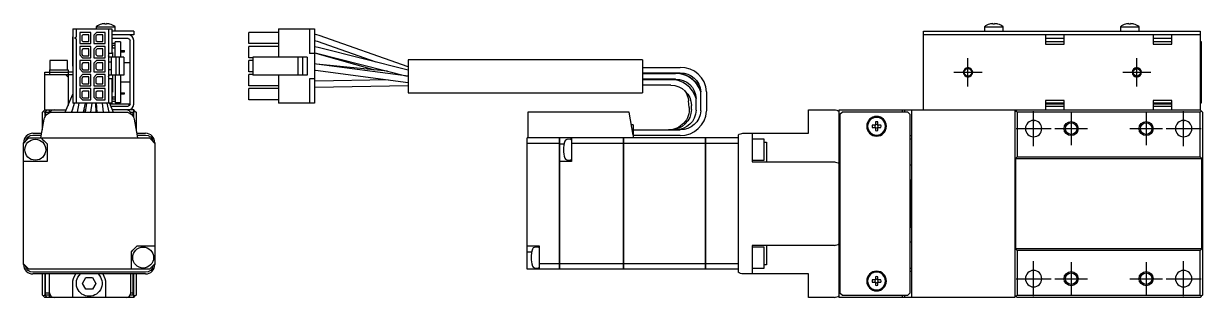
# Model space of a CAD drawing. Extents: x 0 to 526, y -8 to 181.
# Drawn here: x 275 to 526.5, y 64.2 to 122.6 of the extents above; entities that cross this region are included whole.
import ezdxf

# ---------------------------------------------------------------- set-up
doc = ezdxf.new("R2010")
doc.units = 0
doc.header["$LTSCALE"] = 0.5
doc.linetypes.add('CENTER', pattern=[50.8, 31.75, -6.35, 6.35, -6.35])
for name, color, linetype in [('MSM_CENTER', 1, 'CENTER'), ('MSM_CONTINUOUS', 7, 'CONTINUOUS'), ('MSM_NARROW', 5, 'CONTINUOUS')]:
    doc.layers.add(name, color=color, linetype=linetype)

msp = doc.modelspace()

# ---------------------------------------------------------------- linework, layer by layer
at = {"layer": 'MSM_CENTER'}
for p, q in [((476.46, 109.24), (476.46, 115.24)), ((512.46, 109.24), (512.46, 115.24)), ((473.46, 112.24), (479.46, 112.24)), ((509.46, 112.24), (515.46, 112.24)), ((490.46, 96.49), (490.46, 103.99)), ((498.46, 103.74), (498.46, 96.74)), ((514.46, 103.74), (514.46, 96.74)), ((522.46, 96.49), (522.46, 103.99)), ((486.71, 100.24), (494.21, 100.24)), ((494.96, 100.24), (501.96, 100.24)), ((510.96, 100.24), (517.96, 100.24)), ((518.71, 100.24), (526.21, 100.24)), ((490.46, 64.49), (490.46, 71.99)), ((498.46, 71.74), (498.46, 64.74)), ((514.46, 71.74), (514.46, 64.74)), ((522.46, 64.49), (522.46, 71.99)), ((486.71, 68.24), (494.21, 68.24)), ((494.96, 68.24), (501.96, 68.24)), ((510.96, 68.24), (517.96, 68.24)), ((518.71, 68.24), (526.21, 68.24))]:
    msp.add_line(p, q, dxfattribs=at)
at = {"layer": 'MSM_CONTINUOUS'}
for p, q in [((285.55, 121.49), (285.55, 105.64)), ((285.55, 121.49), (293.83, 121.49)), ((286.26, 121.49), (286.26, 119.71)), ((286.99, 120.76), (286.99, 118.36)), ((289.39, 120.76), (286.99, 120.76)), ((289.39, 118.36), (289.39, 120.76)), ((290.59, 120.76), (289.99, 120.16)), ((290.52, 121.94), (294.52, 121.94)), ((290.52, 121.94), (290.52, 121.49)), ((292.39, 120.76), (290.59, 120.76)), ((291.63, 122.51), (291.63, 122.52)), ((292.34, 122.51), (292.34, 122.63)), ((292.7, 122.51), (292.34, 122.51)), ((292.39, 118.36), (292.39, 120.76)), ((292.7, 122.63), (292.7, 122.51)), ((293.12, 121.49), (293.12, 105.64)), ((293.41, 122.52), (293.41, 122.51)), ((293.83, 121.49), (293.83, 116.29)), ((298.52, 121.04), (293.83, 121.04)), ((294.52, 121.04), (294.52, 121.94)), ((298.52, 121.04), (298.52, 120.24)), ((329.41, 120.76), (323.06, 120.76)), ((323.06, 118.36), (323.06, 120.76)), ((329.41, 121.49), (329.41, 115.49)), ((329.41, 121.49), (337.06, 121.49)), ((336.04, 121.49), (336.04, 116.29)), ((337.06, 121.49), (337.06, 105.64)), ((466.96, 121.04), (525.96, 121.04)), ((466.96, 104.24), (466.96, 121.04)), ((479.96, 121.94), (483.96, 121.94)), ((479.96, 121.94), (479.96, 121.04)), ((481.08, 122.51), (481.08, 122.52)), ((481.78, 122.51), (481.78, 122.63)), ((482.14, 122.51), (481.78, 122.51)), ((482.14, 122.63), (482.14, 122.51)), ((482.85, 122.52), (482.85, 122.51)), ((483.96, 121.04), (483.96, 121.94)), ((508.96, 121.94), (512.96, 121.94)), ((508.96, 121.94), (508.96, 121.04)), ((510.08, 122.51), (510.08, 122.52)), ((510.78, 122.51), (510.78, 122.63)), ((511.14, 122.51), (510.78, 122.51)), ((511.14, 122.63), (511.14, 122.51)), ((511.85, 122.52), (511.85, 122.51)), ((512.96, 121.04), (512.96, 121.94)), ((525.96, 121.04), (525.96, 104.24)), ((285.52, 113.54), (285.52, 119.84)), ((286.16, 119.71), (286.26, 119.71)), ((286.26, 119.41), (286.16, 119.41)), ((286.26, 119.41), (286.26, 105.64)), ((286.99, 118.36), (289.39, 118.36)), ((287.69, 120.25), (287.44, 120)), ((287.44, 120), (287.44, 119.03)), ((287.44, 119.03), (287.69, 118.78)), ((288.94, 120.25), (287.69, 120.25)), ((287.69, 118.78), (288.94, 118.78)), ((288.94, 118.78), (288.94, 120.25)), ((289.99, 120.16), (289.99, 118.36)), ((289.99, 118.36), (292.39, 118.36)), ((290.69, 120.25), (290.44, 120)), ((290.44, 120), (290.44, 119.03)), ((290.44, 119.03), (290.69, 118.78)), ((291.94, 120.25), (290.69, 120.25)), ((290.69, 118.78), (291.94, 118.78)), ((291.94, 118.78), (291.94, 120.25)), ((298.52, 120.24), (293.83, 120.24)), ((297.32, 119.44), (293.83, 119.44)), ((293.83, 118.49), (294.52, 118.49)), ((294.52, 115.49), (294.52, 118.74)), ((295.72, 118.74), (294.52, 118.74)), ((295.72, 118.74), (295.72, 115.49)), ((297.72, 105.44), (297.72, 119.04)), ((298.52, 105.44), (298.52, 119.04)), ((329.41, 118.36), (323.06, 118.36)), ((338.1, 120.12), (337.06, 120.38)), ((338.1, 120.12), (337.06, 120.38)), ((337.06, 119.06), (337.67, 118.89)), ((337.66, 118.89), (350.14, 114.46)), ((357.06, 113.38), (338.1, 120.12)), ((525.96, 120.24), (466.96, 120.24)), ((492.96, 120.24), (492.96, 118.24)), ((496.96, 119.44), (492.96, 119.44)), ((496.96, 118.74), (492.96, 118.74)), ((492.96, 118.24), (496.96, 118.24)), ((496.96, 118.24), (496.96, 120.24)), ((515.96, 120.24), (515.96, 118.24)), ((519.96, 119.44), (515.96, 119.44)), ((519.96, 118.74), (515.96, 118.74)), ((515.96, 118.24), (519.96, 118.24)), ((519.96, 118.24), (519.96, 120.24)), ((526.26, 118.74), (525.96, 118.74)), ((526.26, 105.74), (526.26, 118.74)), ((289.39, 117.76), (286.99, 117.76)), ((286.99, 117.76), (286.99, 115.96)), ((286.99, 115.96), (287.59, 115.36)), ((287.69, 117.25), (287.44, 117)), ((287.44, 117), (287.44, 116.03)), ((287.44, 116.03), (287.69, 115.78)), ((288.94, 117.25), (287.69, 117.25)), ((287.69, 115.78), (288.94, 115.78)), ((288.94, 115.78), (288.94, 117.25)), ((289.39, 115.36), (289.39, 117.76)), ((290.59, 117.76), (289.99, 117.16)), ((289.99, 117.16), (289.99, 115.36)), ((290.69, 117.25), (290.44, 117)), ((290.44, 117), (290.44, 116.03)), ((290.44, 116.03), (290.69, 115.78)), ((292.39, 117.76), (290.59, 117.76)), ((291.94, 117.25), (290.69, 117.25)), ((290.69, 115.78), (291.94, 115.78)), ((291.94, 115.78), (291.94, 117.25)), ((292.39, 115.36), (292.39, 117.76)), ((293.83, 116.29), (293.12, 116.29)), ((293.83, 117.49), (294.52, 117.49)), ((293.83, 116.49), (294.02, 116.49)), ((294.52, 117.95), (293.97, 117.95)), ((293.97, 117.49), (293.97, 117.95)), ((294.02, 116.49), (294.02, 115.49)), ((295.72, 116.87), (296.52, 116.87)), ((295.72, 116.62), (296.52, 116.62)), ((296.52, 116.62), (296.52, 116.87)), ((323.06, 115.36), (323.06, 117.76)), ((329.41, 117.76), (323.06, 117.76)), ((337.06, 116.29), (336.04, 116.29)), ((337.83, 117.57), (337.06, 117.71)), ((337.06, 116.4), (337.51, 116.31)), ((337.06, 116.39), (337.56, 116.28)), ((337.51, 116.31), (356.85, 111.43)), ((337.56, 116.28), (349.88, 112.77)), ((357.06, 112.71), (337.83, 117.57)), ((284.42, 114.74), (280.62, 114.74)), ((280.62, 114.74), (280.62, 112.74)), ((284.42, 112.74), (284.42, 114.74)), ((285.55, 113.54), (285.52, 113.54)), ((289.39, 114.76), (286.99, 114.76)), ((286.99, 114.76), (286.99, 112.96)), ((287.69, 114.25), (287.44, 114)), ((287.44, 114), (287.44, 113.03)), ((287.59, 115.36), (289.39, 115.36)), ((288.94, 114.25), (287.69, 114.25)), ((288.94, 112.78), (288.94, 114.25)), ((289.39, 112.36), (289.39, 114.76)), ((289.99, 115.36), (292.39, 115.36)), ((290.59, 114.76), (289.99, 114.16)), ((289.99, 114.16), (289.99, 112.36)), ((290.69, 114.25), (290.44, 114)), ((290.44, 114), (290.44, 113.03)), ((292.39, 114.76), (290.59, 114.76)), ((291.94, 114.25), (290.69, 114.25)), ((291.94, 112.78), (291.94, 114.25)), ((292.39, 112.36), (292.39, 114.76)), ((293.68, 114.39), (293.12, 114.39)), ((296.4, 115.49), (293.37, 115.49)), ((293.68, 115.49), (293.68, 111.63)), ((294.68, 115.49), (294.68, 111.63)), ((295.38, 115.49), (295.38, 111.63)), ((296.4, 115.49), (296.4, 111.63)), ((297.72, 114.24), (296.4, 114.24)), ((323.95, 115.36), (323.06, 115.36)), ((323.95, 114.76), (323.06, 114.76)), ((323.06, 112.36), (323.06, 114.76)), ((323.95, 115.49), (323.95, 111.63)), ((335.51, 115.49), (323.95, 115.49)), ((333.49, 115.49), (333.49, 111.63)), ((334.51, 115.49), (334.51, 111.63)), ((335.51, 115.49), (335.51, 111.63)), ((337.47, 114.01), (337.06, 114.04)), ((337.48, 114), (337.06, 114.03)), ((352.65, 112.49), (337.47, 114.01)), ((357.06, 111.4), (337.48, 114)), ((357.06, 114.89), (357.06, 107.89)), ((407.06, 114.89), (357.06, 114.89)), ((407.06, 114.89), (407.06, 107.89)), ((407.06, 113.29), (415.06, 113.29)), ((279.52, 104.24), (279.52, 112.24)), ((279.52, 112.24), (280.52, 112.24)), ((285.55, 111.74), (279.52, 111.74)), ((280.52, 112.74), (284.52, 112.74)), ((280.52, 112.74), (280.52, 111.74)), ((280.52, 112.24), (284.52, 112.24)), ((284.02, 111.74), (284.52, 111.24)), ((284.52, 112.74), (284.52, 105.17)), ((285.55, 112.24), (284.52, 112.24)), ((286.99, 112.96), (287.59, 112.36)), ((286.99, 111.16), (287.59, 111.76)), ((286.99, 111.16), (286.99, 109.36)), ((287.44, 113.03), (287.69, 112.78)), ((287.69, 111.25), (287.44, 111)), ((287.44, 111), (287.44, 110.03)), ((287.59, 112.36), (289.39, 112.36)), ((289.39, 111.76), (287.59, 111.76)), ((287.69, 112.78), (288.94, 112.78)), ((288.94, 111.25), (287.69, 111.25)), ((288.94, 109.78), (288.94, 111.25)), ((289.39, 109.36), (289.39, 111.76)), ((289.99, 112.36), (292.39, 112.36)), ((290.59, 111.76), (289.99, 111.16)), ((289.99, 111.16), (289.99, 109.36)), ((290.44, 113.03), (290.69, 112.78)), ((290.69, 111.25), (290.44, 111)), ((290.44, 111), (290.44, 110.03)), ((292.39, 111.76), (290.59, 111.76)), ((290.69, 112.78), (291.94, 112.78)), ((291.94, 111.25), (290.69, 111.25)), ((291.94, 109.78), (291.94, 111.25)), ((292.39, 109.36), (292.39, 111.76)), ((293.68, 112.74), (293.12, 112.74)), ((293.83, 110.83), (293.12, 110.83)), ((296.4, 111.63), (293.37, 111.63)), ((293.83, 110.83), (293.83, 105.64)), ((294.02, 111.63), (294.02, 107.99)), ((294.52, 111.63), (294.52, 105.74)), ((295.72, 111.63), (295.72, 105.74)), ((323.95, 112.36), (323.06, 112.36)), ((323.06, 109.36), (323.06, 111.76)), ((323.95, 111.76), (323.06, 111.76)), ((335.51, 111.63), (323.95, 111.63)), ((329.41, 111.63), (329.41, 105.64)), ((337.06, 110.83), (336.04, 110.83)), ((336.04, 110.83), (336.04, 105.64)), ((337.06, 112.73), (337.31, 112.71)), ((352.76, 110.66), (337.21, 110.35)), ((337.31, 112.71), (357.06, 110.09)), ((415.06, 112.09), (407.06, 112.09)), ((407.06, 111.99), (414.06, 111.99)), ((414.06, 110.79), (407.06, 110.79)), ((407.06, 110.69), (414.06, 110.69)), ((414.78, 110.64), (413.56, 110.79)), ((414.06, 110.69), (414.78, 110.64)), ((414.78, 110.64), (414.8, 110.64)), ((414.8, 110.64), (414.78, 110.64)), ((286.99, 109.36), (289.39, 109.36)), ((289.39, 108.76), (286.99, 108.76)), ((286.99, 108.76), (286.99, 106.96)), ((287.44, 110.03), (287.69, 109.78)), ((287.69, 108.25), (287.44, 108)), ((287.69, 109.78), (288.94, 109.78)), ((288.94, 108.25), (287.69, 108.25)), ((288.94, 106.78), (288.94, 108.25)), ((289.39, 106.36), (289.39, 108.76)), ((289.99, 109.36), (292.39, 109.36)), ((289.99, 108.76), (289.99, 106.96)), ((292.39, 108.76), (289.99, 108.76)), ((290.44, 110.03), (290.69, 109.78)), ((290.69, 108.25), (290.44, 108)), ((290.69, 109.78), (291.94, 109.78)), ((291.94, 108.25), (290.69, 108.25)), ((291.94, 106.78), (291.94, 108.25)), ((292.39, 106.36), (292.39, 108.76)), ((295.72, 110.24), (297.72, 110.24)), ((329.41, 109.36), (323.06, 109.36)), ((323.06, 106.36), (323.06, 108.76)), ((329.41, 108.76), (323.06, 108.76)), ((337.21, 110.35), (337.06, 110.35)), ((337.06, 109.04), (337.17, 109.05)), ((337.06, 109.05), (337.24, 109.05)), ((337.17, 109.05), (357.06, 109.44)), ((413.06, 109.49), (407.06, 109.49)), ((283.92, 103.74), (285.55, 107.59)), ((285.28, 103.74), (285.89, 105.64)), ((293.83, 105.64), (285.55, 105.64)), ((286.54, 103.74), (286.91, 105.64)), ((286.99, 106.96), (287.59, 106.36)), ((287.44, 108), (287.44, 107.03)), ((287.44, 107.03), (287.69, 106.78)), ((287.59, 106.36), (289.39, 106.36)), ((287.69, 106.78), (288.94, 106.78)), ((288.13, 105.64), (287.76, 103.74)), ((288.42, 105.64), (288.14, 103.74)), ((289.36, 103.74), (289.63, 105.64)), ((290.59, 106.36), (289.99, 106.96)), ((290.39, 105.64), (290.43, 103.74)), ((290.44, 108), (290.44, 107.03)), ((290.44, 107.03), (290.69, 106.78)), ((290.59, 106.36), (292.39, 106.36)), ((290.75, 103.74), (290.59, 105.64)), ((290.69, 106.78), (291.94, 106.78)), ((291.8, 105.64), (291.96, 103.74)), ((292.77, 105.64), (293.19, 103.74)), ((293.32, 105.64), (294.12, 103.74)), ((294.02, 107.99), (293.83, 107.99)), ((293.83, 106.99), (294.52, 106.99)), ((294.52, 105.99), (293.83, 105.99)), ((293.97, 106.54), (293.97, 106.99)), ((294.52, 106.54), (293.97, 106.54)), ((295.72, 105.74), (294.52, 105.74)), ((295.72, 107.87), (296.52, 107.87)), ((295.72, 107.62), (296.52, 107.62)), ((296.52, 107.62), (296.52, 107.87)), ((329.41, 106.36), (323.06, 106.36)), ((337.06, 105.64), (329.41, 105.64)), ((357.06, 107.89), (407.06, 107.89)), ((416.99, 104.76), (416.87, 106.14)), ((418.46, 104.16), (418.46, 106.63)), ((419.45, 108.09), (419.46, 108.05)), ((419.46, 104), (419.46, 108.09)), ((420.66, 108.09), (420.66, 104)), ((492.96, 106.24), (492.96, 104.24)), ((496.96, 106.24), (492.96, 106.24)), ((492.96, 105.74), (496.96, 105.74)), ((496.96, 104.24), (496.96, 106.24)), ((519.96, 106.24), (515.96, 106.24)), ((515.96, 106.24), (515.96, 104.24)), ((515.96, 105.74), (519.96, 105.74)), ((519.96, 104.24), (519.96, 106.24)), ((525.96, 105.74), (526.26, 105.74)), ((279.02, 103.74), (279.52, 104.24)), ((279.02, 99.95), (279.02, 103.74)), ((279.27, 103.99), (279.52, 103.74)), ((280.02, 104.24), (279.52, 103.74)), ((279.52, 104.24), (284.13, 104.24)), ((279.52, 103.74), (279.52, 102.59)), ((279.72, 102.97), (279.72, 103.74)), ((279.72, 103.74), (280.52, 103.74)), ((279.95, 103.24), (279.72, 103.24)), ((280.52, 103.61), (280.52, 104.24)), ((281.2, 103.74), (296.84, 103.74)), ((285.23, 103.76), (285.49, 104.38)), ((285.44, 104.24), (285.43, 104.24)), ((287.86, 104.24), (288.22, 104.24)), ((290.42, 104.24), (290.71, 104.24)), ((293.52, 105.54), (297.52, 105.54)), ((293.52, 105.54), (293.52, 105.17)), ((293.57, 105.04), (297.32, 105.04)), ((298.52, 104.24), (293.91, 104.24)), ((297.52, 105.1), (297.52, 105.54)), ((297.52, 104.04), (297.52, 104.24)), ((297.79, 103.74), (298.32, 103.74)), ((298.32, 103.24), (298.08, 103.24)), ((298.32, 103.74), (298.32, 102.97)), ((298.52, 102.59), (298.52, 104.24)), ((298.77, 103.99), (298.52, 104.24)), ((298.52, 103.74), (298.77, 103.99)), ((298.77, 103.99), (299.02, 103.74)), ((299.02, 103.74), (299.02, 99.95)), ((382.56, 103.74), (382.56, 98.24)), ((404.2, 103.74), (382.56, 103.74)), ((405.06, 98.84), (404.2, 103.74)), ((417.46, 104.3), (417.46, 105.18)), ((442.46, 99.24), (442.46, 104.24)), ((442.46, 104.24), (447.96, 104.24)), ((448.96, 104.24), (525.96, 104.24)), ((448.96, 64.24), (448.96, 104.24)), ((449.66, 103.74), (449.16, 103.24)), ((449.16, 103.24), (449.16, 65.24)), ((463.66, 103.74), (449.66, 103.74)), ((462.46, 103.74), (462.46, 104.24)), ((462.96, 103.74), (462.96, 104.24)), ((464.16, 103.24), (463.66, 103.74)), ((464.16, 65.24), (464.16, 103.24)), ((464.46, 64.24), (464.46, 104.24)), ((486.46, 104.24), (486.46, 64.24)), ((486.46, 103.74), (486.96, 104.24)), ((486.71, 103.99), (486.96, 103.74)), ((486.96, 103.74), (486.96, 94.24)), ((525.96, 103.74), (486.96, 103.74)), ((492.96, 105.54), (496.96, 105.54)), ((492.96, 105.04), (493.91, 105.04)), ((493.91, 105.04), (496.02, 105.04)), ((496.02, 105.04), (496.96, 105.04)), ((515.96, 105.54), (519.96, 105.54)), ((515.96, 105.04), (516.91, 105.04)), ((516.91, 105.04), (519.02, 105.04)), ((519.02, 105.04), (519.96, 105.04)), ((525.96, 104.24), (526.46, 103.74)), ((525.96, 103.74), (526.21, 103.99)), ((525.96, 94.24), (525.96, 103.74)), ((526.46, 103.74), (526.46, 64.74)), ((278.72, 98.24), (279.43, 102.26)), ((298.61, 102.26), (299.32, 98.24)), ((405.06, 101.04), (404.68, 101.04)), ((405.06, 101.04), (405.06, 98.24)), ((456.72, 100.98), (456.04, 100.98)), ((456.72, 101.66), (456.72, 100.98)), ((457.2, 100.98), (457.2, 101.66)), ((457.88, 100.98), (457.2, 100.98)), ((490.26, 101.98), (490.66, 101.98)), ((522.26, 101.98), (522.66, 101.98)), ((276.17, 98.24), (301.86, 98.24)), ((277.02, 99.24), (278.9, 99.24)), ((277.02, 98.86), (278.83, 98.86)), ((299.14, 99.24), (301.02, 99.24)), ((299.21, 98.86), (301.02, 98.86)), ((420.46, 98.24), (382.46, 98.24)), ((382.46, 70.24), (382.46, 98.24)), ((389.35, 70.24), (389.35, 98.24)), ((389.36, 98.23), (389.35, 98.23)), ((389.36, 98.24), (389.36, 70.24)), ((391.86, 98.24), (391.86, 93.24)), ((402.96, 70.24), (402.96, 98.24)), ((402.96, 98.23), (402.97, 98.23)), ((402.97, 98.24), (402.97, 70.24)), ((405.06, 99.99), (415.06, 99.99)), ((415.06, 98.79), (405.06, 98.79)), ((412.58, 99.99), (412.82, 100)), ((420.46, 70.24), (420.46, 98.24)), ((420.46, 98.23), (420.47, 98.23)), ((420.47, 98.24), (420.47, 70.24)), ((427.46, 98.24), (420.47, 98.24)), ((427.46, 98.86), (427.46, 69.63)), ((428.46, 99.24), (442.46, 99.24)), ((430.46, 99.24), (430.46, 93.14)), ((449.16, 98.74), (448.96, 98.74)), ((456.04, 100.5), (456.72, 100.5)), ((456.72, 100.5), (456.72, 99.83)), ((457.2, 99.83), (457.2, 100.5)), ((457.2, 100.5), (457.88, 100.5)), ((464.16, 98.74), (464.46, 98.74)), ((275.02, 71.24), (275.02, 97.24)), ((280.02, 96.99), (280.02, 93.24)), ((303.02, 97.24), (303.02, 71.24)), ((389.35, 97.09), (382.46, 97.09)), ((389.36, 97.09), (389.35, 97.09)), ((389.36, 96.99), (390.3, 96.99)), ((391.65, 97.98), (390.88, 97.91)), ((402.96, 97.09), (391.86, 97.09)), ((402.96, 97.09), (402.97, 97.09)), ((420.46, 97.09), (402.97, 97.09)), ((420.46, 97.09), (420.47, 97.09)), ((427.46, 97.09), (420.47, 97.09)), ((432.96, 97.99), (430.46, 97.99)), ((432.96, 93.49), (432.96, 97.99)), ((432.96, 97.32), (433.46, 97.32)), ((433.46, 97.32), (433.46, 93.14)), ((464.46, 97.99), (464.16, 97.99)), ((280.02, 93.24), (275.02, 93.24)), ((391.86, 93.24), (389.36, 93.24)), ((390.88, 93.58), (391.65, 93.51)), ((430.46, 93.49), (432.96, 93.49)), ((430.46, 93.14), (447.96, 93.14)), ((449.16, 94.24), (448.96, 94.24)), ((449.16, 93.24), (448.96, 93.24)), ((486.96, 94.24), (486.61, 93.89)), ((486.61, 93.89), (486.61, 74.59)), ((486.61, 93.89), (526.31, 93.89)), ((486.96, 94.24), (525.96, 94.24)), ((526.31, 93.89), (525.96, 94.24)), ((526.31, 74.59), (526.31, 93.89)), ((449.16, 91.74), (448.96, 91.74)), ((464.16, 92.49), (464.46, 92.49)), ((464.26, 89.24), (464.16, 89.24)), ((464.26, 79.24), (464.26, 89.24)), ((464.46, 89.04), (464.26, 89.24)), ((464.16, 79.24), (464.26, 79.24)), ((464.26, 79.24), (464.46, 79.44)), ((448.96, 76.74), (449.16, 76.74)), ((464.46, 75.99), (464.16, 75.99)), ((298.02, 70.24), (298.02, 73.99)), ((299.27, 75.24), (303.02, 75.24)), ((382.46, 75.24), (384.96, 75.24)), ((382.46, 73.99), (383.41, 73.99)), ((384.76, 74.98), (383.99, 74.91)), ((384.96, 75.24), (384.96, 70.24)), ((447.96, 75.34), (430.46, 75.34)), ((430.46, 75.34), (430.46, 69.24)), ((432.96, 74.99), (430.46, 74.99)), ((432.96, 70.49), (432.96, 74.99)), ((433.46, 75.34), (433.46, 71.16)), ((449.16, 75.24), (448.96, 75.24)), ((448.96, 74.24), (449.16, 74.24)), ((486.61, 74.59), (486.96, 74.24)), ((526.31, 74.59), (486.61, 74.59)), ((486.96, 74.24), (486.96, 64.74)), ((525.96, 74.24), (486.96, 74.24)), ((525.96, 74.24), (526.31, 74.59)), ((525.96, 64.74), (525.96, 74.24)), ((383.99, 70.58), (384.76, 70.51)), ((389.35, 71.4), (384.96, 71.4)), ((389.36, 71.4), (389.35, 71.4)), ((402.96, 71.4), (389.36, 71.4)), ((402.96, 71.4), (402.97, 71.4)), ((420.46, 71.4), (402.97, 71.4)), ((420.46, 71.4), (420.47, 71.4)), ((427.46, 71.4), (420.47, 71.4)), ((430.46, 70.49), (432.96, 70.49)), ((433.46, 71.16), (432.96, 71.16)), ((464.16, 70.49), (464.46, 70.49)), ((301.86, 70.24), (276.17, 70.24)), ((301.02, 69.63), (277.02, 69.63)), ((301.02, 69.24), (277.02, 69.24)), ((279.02, 64.74), (279.02, 69.24)), ((279.52, 69.24), (279.52, 64.74)), ((279.72, 64.74), (279.72, 69.24)), ((280.52, 65.24), (280.52, 69.24)), ((287.58, 67.24), (288.3, 68.49)), ((288.3, 68.49), (289.74, 68.49)), ((289.74, 68.49), (290.46, 67.24)), ((297.92, 65.24), (297.92, 69.24)), ((298.32, 69.24), (298.32, 64.74)), ((298.52, 64.24), (298.52, 69.24)), ((299.02, 69.24), (299.02, 64.74)), ((389.35, 70.24), (382.46, 70.24)), ((389.36, 70.25), (389.35, 70.25)), ((402.96, 70.24), (389.36, 70.24)), ((402.96, 70.25), (402.97, 70.25)), ((420.46, 70.24), (402.97, 70.24)), ((420.46, 70.25), (420.47, 70.25)), ((427.46, 70.24), (420.47, 70.24)), ((442.46, 69.24), (428.46, 69.24)), ((442.46, 64.24), (442.46, 69.24)), ((448.96, 69.74), (449.16, 69.74)), ((456.72, 67.98), (456.04, 67.98)), ((456.72, 68.66), (456.72, 67.98)), ((457.2, 67.98), (457.2, 68.66)), ((457.88, 67.98), (457.2, 67.98)), ((464.46, 69.74), (464.16, 69.74)), ((285.52, 64.24), (285.52, 67.24)), ((288.3, 65.99), (287.58, 67.24)), ((289.74, 65.99), (288.3, 65.99)), ((290.46, 67.24), (289.74, 65.99)), ((292.52, 67.24), (292.52, 64.24)), ((456.04, 67.5), (456.72, 67.5)), ((456.72, 67.5), (456.72, 66.83)), ((457.2, 66.83), (457.2, 67.5)), ((457.2, 67.5), (457.88, 67.5)), ((279.52, 64.24), (279.02, 64.74)), ((279.52, 64.74), (279.27, 64.49)), ((279.52, 64.74), (280.02, 64.24)), ((298.52, 64.24), (279.52, 64.24)), ((279.72, 65.24), (280.52, 65.24)), ((280.52, 64.74), (279.72, 64.74)), ((280.52, 64.24), (280.52, 65.24)), ((297.52, 64.24), (297.52, 64.44)), ((298.32, 64.74), (297.79, 64.74)), ((297.92, 65.24), (298.32, 65.24)), ((298.77, 64.49), (298.52, 64.74)), ((298.52, 64.24), (298.77, 64.49)), ((299.02, 64.74), (298.77, 64.49)), ((447.96, 64.24), (442.46, 64.24)), ((486.46, 64.24), (448.96, 64.24)), ((449.16, 65.24), (449.66, 64.74)), ((449.66, 64.74), (463.66, 64.74)), ((462.46, 64.24), (462.46, 64.74)), ((462.96, 64.24), (462.96, 64.74)), ((463.66, 64.74), (464.16, 65.24)), ((486.96, 64.24), (486.46, 64.74)), ((486.96, 64.74), (486.71, 64.49)), ((486.96, 64.74), (525.96, 64.74)), ((525.96, 64.24), (486.96, 64.24)), ((526.21, 64.49), (525.96, 64.74)), ((526.21, 64.49), (525.96, 64.24)), ((526.46, 64.74), (526.21, 64.49))]:
    msp.add_line(p, q, dxfattribs=at)
for centre, radius in [((476.46, 112.24), 0.783), ((512.46, 112.24), 0.783), ((498.46, 100.24), 1.23), ((514.46, 100.24), 1.23), ((277.52, 95.74), 2.23), ((300.52, 72.74), 2.23), ((498.46, 68.24), 1.23), ((514.46, 68.24), 1.23)]:
    msp.add_circle(centre, radius, dxfattribs=at)
at = {"layer": 'MSM_CONTINUOUS', "extrusion": (0, 0, -1)}
for centre, radius in [((-456.96, 100.74), 2.1), ((-456.96, 100.74), 1.9), ((-490.46, 100.24), 1.75), ((-522.46, 100.24), 1.75), ((-456.96, 67.74), 2.1), ((-456.96, 67.74), 1.9), ((-490.46, 68.24), 1.75), ((-522.46, 68.24), 1.75)]:
    msp.add_circle(centre, radius, dxfattribs=at)
at = {"layer": 'MSM_CONTINUOUS'}
for centre, radius, start, end in [((292.52, 119.44), 3.2, 106.1225, 128.6822), ((292.52, 119.44), 3.19, 93.2297, 106.1067), ((292.52, 119.44), 3.19, 73.8933, 86.7703), ((292.52, 119.44), 3.2, 51.3178, 73.8775), ((481.96, 119.44), 3.2, 106.1225, 128.6822), ((481.96, 119.44), 3.19, 93.2297, 106.1067), ((481.96, 119.44), 3.19, 73.8933, 86.7703), ((481.96, 119.44), 3.2, 51.3178, 73.8775), ((510.96, 119.44), 3.2, 106.1225, 128.6822), ((510.96, 119.44), 3.19, 93.2297, 106.1067), ((510.96, 119.44), 3.19, 73.8933, 86.7703), ((510.96, 119.44), 3.2, 51.3178, 73.8775), ((286.72, 119.84), 1.2, 166.808, 180), ((297.32, 119.04), 1.2, 0, 90), ((415.26, 107.89), 5.41, 2.1273, 92.0933), ((413.09, 105.11), 5.59, 15.9654, 90.2921), ((414.14, 106.43), 5.57, 17.3809, 90.7723), ((281.52, 103.24), 1, 90, 156.553), ((296.92, 103.24), 1, 8.5151, 90), ((297.32, 105.44), 1.2, 270, 0), ((415.26, 104.2), 5.41, 267.9657, 357.8137), ((456.96, 100.74), 0.95, 165.3667, 194.6333), ((456.96, 100.74), 0.365, 138.8496, 221.1504), ((456.96, 100.74), 0.95, 75.3667, 104.6333), ((456.96, 100.74), 0.365, 48.8496, 131.1504), ((456.96, 100.74), 0.365, 318.8496, 41.1504), ((456.96, 100.74), 0.95, 345.3667, 14.6333), ((277.02, 97.24), 2, 90, 180), ((301.02, 97.24), 2, 0, 90), ((456.96, 100.74), 0.365, 228.8496, 311.1504), ((456.96, 100.74), 0.95, 255.3667, 284.6333), ((396.16, 95.74), 6, 162.3708, 197.6291), ((390.92, 97.41), 0.5, 95, 162.3708), ((391.66, 97.78), 0.2, 0, 95), ((390.92, 94.08), 0.5, 197.6292, 265), ((391.66, 93.71), 0.2, 265, 360), ((447.96, 76.84), 1.5, 270, 311.8103), ((389.27, 72.74), 6, 162.3708, 197.6291), ((384.03, 74.41), 0.5, 95, 162.3708), ((384.77, 74.78), 0.2, 18.1949, 95), ((277.02, 71.24), 2, 180, 270), ((301.02, 71.24), 2, 270, 0), ((384.03, 71.08), 0.5, 197.6292, 265), ((384.77, 70.71), 0.2, 265, 341.8051), ((456.96, 67.74), 0.95, 165.3667, 194.6333), ((456.96, 67.74), 0.365, 138.8496, 221.1504), ((456.96, 67.74), 0.95, 75.3667, 104.6333), ((456.96, 67.74), 0.365, 48.8496, 131.1504), ((456.96, 67.74), 0.365, 318.8496, 41.1504), ((456.96, 67.74), 0.95, 345.3667, 14.6333), ((456.96, 67.74), 0.365, 228.8496, 311.1504), ((456.96, 67.74), 0.95, 255.3667, 284.6333), ((281.52, 65.24), 1, 180, 270), ((296.92, 65.24), 1, 270, 0), ((447.96, 65.74), 1.5, 270, 311.8103)]:
    msp.add_arc(centre, radius, start, end, dxfattribs=at)
at = {"layer": 'MSM_CONTINUOUS', "extrusion": (0, 0, -1)}
for centre, radius, start, end in [((-286.16, 119.56), 0.15, 270, 90), ((-297.32, 119.04), 0.4, 90, 180), ((-293.37, 115.74), 0.25, 270, 0), ((-293.37, 111.38), 0.25, 0, 90), ((-414.18, 106.51), 4.29, 88.4892, 178.3121), ((-414.17, 106.65), 5.45, 91.1091, 156.0046), ((-415.25, 107.88), 4.22, 87.5064, 177.069), ((-413.11, 105.14), 4.36, 89.4314, 179.3937), ((-412.51, 105.76), 4.37, 142.9581, 174.9542), ((-281.2, 101.94), 1.8, 10, 90), ((-289.02, 101.24), 2.75, 65.38, 71.7789), ((-296.84, 101.94), 1.8, 90, 170), ((-297.32, 105.44), 0.4, 180, 270), ((-412.62, 104.38), 4.39, 175.0821, 270.1308), ((-413.11, 104.35), 4.36, 180.5892, 270.5857), ((-414.18, 104.28), 4.29, 181.642, 271.5567), ((-415.25, 104.21), 4.22, 182.8542, 272.5704), ((-447.96, 102.74), 1.5, 90, 131.8103), ((-289.02, 84.24), 19, 42.5364, 47.4626), ((-277.02, 97.24), 1.62, 9.7264, 90), ((-265.97, 84.2), 19, 132.3336, 137.6664), ((-301.02, 97.24), 1.62, 90, 170.2637), ((-289.02, 84.24), 19, 132.5374, 137.4626), ((-428.46, 97.74), 1.5, 48.1897, 90), ((-447.96, 91.64), 1.5, 90, 131.8103), ((-312.06, 61.2), 19, 42.3336, 47.6664), ((-289.02, 84.24), 19, 312.5364, 317.4636), ((-277.02, 71.24), 1.62, 270, 350.2833), ((-301.02, 71.24), 1.62, 189.7266, 270), ((-289.02, 84.24), 19, 222.5374, 227.4636), ((-289.02, 67.24), 3.5, 0, 34.8499), ((-289.02, 67.24), 2.75, 133.3418, 46.6582), ((-289.02, 67.24), 3.5, 145.1501, 180), ((-428.46, 70.74), 1.5, 270, 311.8103)]:
    msp.add_arc(centre, radius, start, end, dxfattribs=at)
at = {"layer": 'MSM_NARROW', "extrusion": (0, 0, -1)}
for centre in [(-476.46, 112.24), (-512.46, 112.24)]:
    msp.add_circle(centre, 1, dxfattribs=at)
at = {"layer": 'MSM_NARROW'}
for centre in [(498.46, 100.24), (514.46, 100.24), (498.46, 68.24), (514.46, 68.24)]:
    msp.add_circle(centre, 1.5, dxfattribs=at)

doc.saveas('drawing.dxf')
